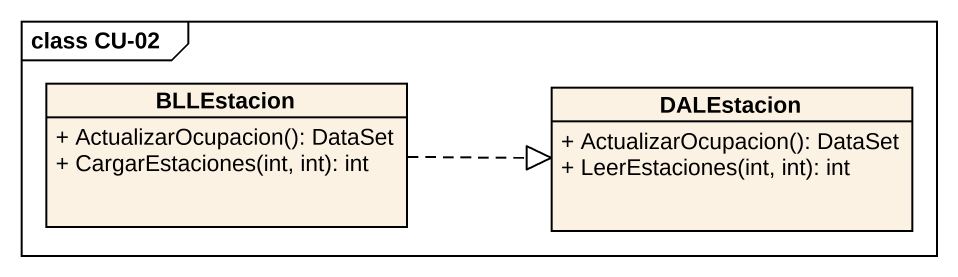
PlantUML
@startuml
mainframe class CU-02
hide circle
hide empty members
skinparam classAttributeIconSize 0
class BLLEstacion {
  + ActualizarOcupacion(): DataSet
  + CargarEstaciones(int, int): int
}
class DALEstacion {
  + ActualizarOcupacion(): DataSet
  + LeerEstaciones(int, int): int
}
BLLEstacion .right.|> DALEstacion
@enduml
